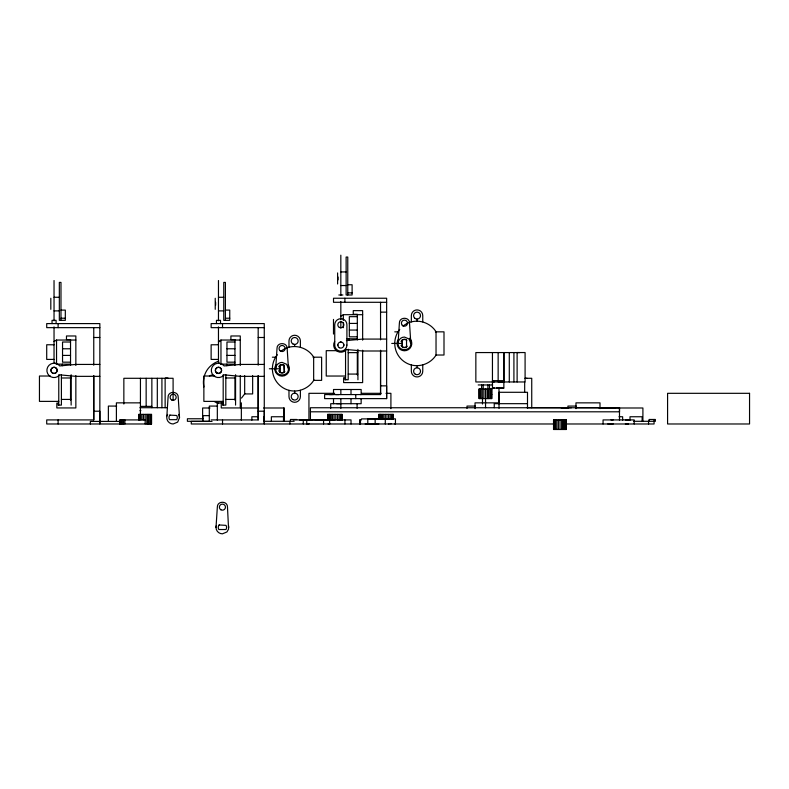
<?xml version="1.0" encoding="UTF-8"?>
<svg xmlns="http://www.w3.org/2000/svg" width="789" height="789" viewBox="0 0 789 789"><rect width="100%" height="100%" fill="white"/><g stroke="black" fill="none" stroke-linecap="round" stroke-linejoin="round"><path stroke-width="1.18" d="M138.785 419.916L138.785 414.393L151.567 414.393L151.567 423.979L46.719 423.979L46.719 419.916L93.763 419.916L93.763 376.047M93.763 365.179L93.763 327.652M211.146 419.916L258.181 419.916L258.181 376.047M258.181 365.179L258.181 327.652M313.42 419.896L306.743 419.906L306.743 423.969L308.351 423.959M323.569 423.969L323.569 419.906M329.654 423.969L329.615 414.393M333.51 403.702L333.51 398.623M333.51 394.569L333.51 389.5L361.155 389.5L361.155 394.569L360.465 394.569M340.858 408.337L340.858 398.623M340.858 394.569L340.858 389.5M344.941 423.969L344.941 419.906M351.026 423.969L351.026 419.906L299.435 419.916M351.006 403.702L351.006 398.632M351.006 394.569L351.006 389.5M367.802 423.949L367.802 418.87L395.447 418.87L395.447 423.949L394.756 423.949M375.16 423.949L375.16 418.87M386.64 302.295L333.51 302.295L333.51 298.242L386.64 298.242L386.64 398.623L324.624 398.623L324.624 394.569L380.545 394.569L380.554 350.701M380.554 339.832L380.545 302.295M385.298 423.949L385.298 418.87M498.983 403.662L498.983 392.291L527.496 392.291L527.496 408.317M310.422 411.799L619.493 411.799L619.493 407.716L619.493 420.32M216.018 527.437L217.34 507.149C217.093 500.63 227.725 500.63 227.479 507.149L228.583 529.094L226.926 531.964L222.409 533.828A6.391 6.391 0 0 1 216.018 527.437L216.235 525.79M275.696 368.798L277.008 348.511C276.761 342.002 287.403 342.002 287.157 348.511L288.478 368.798C288.784 377.014 275.381 377.014 275.696 368.798A6.391 6.391 0 0 1 282.087 362.407L286.604 364.281L288.478 368.798M398.06 343.452L399.382 323.165C399.135 316.645 409.767 316.645 409.521 323.165L410.842 343.452C411.148 351.667 397.755 351.667 398.06 343.452A6.391 6.391 0 0 1 404.451 337.061L408.968 338.935L410.842 343.452M179.527 417.588L177.663 422.105L173.136 423.979A6.391 6.391 0 0 1 166.755 417.588L168.067 397.291C167.82 390.782 178.462 390.782 178.215 397.291L179.527 417.588L178.679 414.393M166.972 415.931L167.603 414.393M241.473 398.11L245.014 393.494M313.992 379.923C309.022 388.435 298.449 392.814 288.912 390.318A22.299 22.299 0 0 1 277.353 354.744M436.366 354.577C431.386 363.088 420.813 367.467 411.276 364.972A22.299 22.299 0 0 1 399.727 329.398M284.868 371.56L284.05 372.191A3.935 3.935 0 0 1 280.115 372.191L279.306 371.56A3.935 3.935 0 0 1 278.675 370.751M407.232 346.213L406.424 346.835A3.935 3.935 0 0 1 402.479 346.835L401.67 346.213A3.935 3.935 0 0 1 401.039 345.395M54.037 341.538L56.542 340.039L75.852 340.039M240.27 340.039L220.969 340.039L218.464 341.538L220.131 341.538M340.828 316.192L343.333 314.693L362.644 314.693M436.366 332.277C431.386 323.776 420.813 319.397 411.276 321.892A22.299 22.299 0 0 0 403.011 326.104M280.647 351.45A22.299 22.299 0 0 1 288.912 347.239C298.449 344.744 309.022 349.123 313.992 357.634M346.41 340.592L362.664 339.083L386.64 339.083M369.844 423.969L370.771 423.969M340.394 342.031L341.193 342.022M513.915 352.565L525.089 352.545L525.089 381.965L475.846 381.965L475.846 352.565L513.915 352.565L513.915 381.965M123.853 404.027L123.853 378.296L173.097 378.286L173.097 400.348M503.668 382.024L498.155 382.034M503.668 388.109L498.155 388.119M360.455 398.632L361.155 398.632L361.145 403.702L330.719 403.702L330.719 408.337M389.145 418.9L361.5 418.9M611.011 419.916L613.211 419.906M388.454 423.969L389.145 423.969M613.211 423.969L607.816 423.979M499.121 388.109L498.835 388.06M328.116 423.969L329.723 423.959M365.179 423.969L366.954 423.969M368.848 423.969L378.868 423.949M340.828 271.929L346.124 271.929M347.771 284.75L352.111 284.75L352.111 294.997L346.124 294.997L346.124 257.056L347.771 257.056L347.771 294.997M340.828 285.539L346.124 285.539M347.771 292.867L352.111 292.867M338.836 294.997L342.89 294.997M54.046 297.275L59.333 297.275M218.464 297.275L223.76 297.275M60.98 310.097L65.319 310.097L65.319 320.344L59.333 320.344L59.333 282.403L60.98 282.403L60.98 320.344M225.398 310.097L229.747 310.097L229.747 320.344L223.76 320.344L223.76 282.403L225.398 282.403L225.398 320.344M54.046 310.886L59.333 310.886M218.464 310.886L223.76 310.886M380.545 312.138L386.64 312.138M357.318 316.665L349.33 316.665L349.33 336.814L357.318 336.814M60.98 318.214L65.319 318.214M225.398 318.214L229.747 318.214M349.33 323.421L357.318 323.421M99.848 327.652L46.719 327.652L46.719 323.589L99.848 323.589L99.858 423.979L99.848 411.207L93.763 411.207M264.266 327.652L211.146 327.652L211.146 323.589L264.266 323.589L264.276 423.979L264.276 411.207L258.181 411.207M349.33 330.058L357.318 330.058M394.756 331.844L398.445 331.844M435.38 331.844L444 331.844L444 355.02L436.031 355.02L436.031 331.844M93.763 337.495L99.848 337.495M258.181 337.495L264.266 337.495M346.795 338.797L357.318 338.797M70.537 342.012L62.538 342.012L62.538 362.171L70.537 362.171M234.954 342.012L226.956 342.012L226.956 362.171L234.954 362.171M391.738 343.432L402.094 343.432M54.037 344.793L46.709 344.754L46.709 359.419L54.037 359.419M218.464 344.754L211.127 344.793L211.127 359.419L218.464 359.419M62.538 348.777L70.537 348.777M226.956 348.777L234.954 348.777M337.1 350.671L326.242 350.671L326.242 376.037L345.552 376.037M386.64 350.997L362.664 350.997L346.41 349.488L345.927 350.119A7.18 7.18 0 0 1 334.635 341.45M348.196 352.634L357.821 352.634M62.538 355.405L70.537 355.405M226.956 355.405L234.954 355.405M272.383 357.19L276.081 357.19M313.016 357.19L321.626 357.19L321.626 380.367L313.657 380.367L313.657 357.19M57.696 364.143L70.537 364.143M218.464 326.893L218.464 362.634L220.969 364.143L234.954 364.143M99.848 364.429L75.882 364.429L59.619 365.938L59.145 365.317A7.18 7.18 0 0 0 48.997 365.317A7.18 7.18 0 0 0 48.997 375.465A7.18 7.18 0 0 0 59.145 375.465L59.619 374.834L75.882 376.353L99.848 376.353M264.266 364.429L240.3 364.429L224.046 365.938L223.563 365.317A7.18 7.18 0 0 0 213.415 365.317A7.18 7.18 0 0 0 213.415 375.465A7.18 7.18 0 0 0 223.563 375.465L224.046 374.834L240.3 376.353L264.266 376.353M269.374 368.779L279.73 368.779M348.196 374.075L357.821 374.075M50.318 376.018L39.45 376.018L39.45 401.384L58.771 401.384M214.736 376.018L203.868 376.018L203.868 401.384L223.188 401.384M61.404 377.98L71.04 377.98M225.822 377.98L235.457 377.98M524.912 378.286L531.737 378.286L531.737 407.706M168.452 378.296L165.138 378.286L165.138 407.706M526.332 378.296L527.091 378.296M492.444 380.653L503.846 380.653M478.203 384.953L492.642 384.953M380.554 385.86L386.64 385.86L386.64 398.623M497.81 388.109L496.843 388.109L497.484 388.109M334.635 393.317L308.943 393.317L308.943 419.482M361.549 393.317L381.126 393.317M386.018 393.317L390.91 393.317L390.91 408.643M329.378 394.569L332.573 394.569M335.66 394.569L338.954 394.569M490.906 394.52L491.803 394.52M61.404 399.421L71.04 399.421M225.822 399.421L235.457 399.421M140.422 402.854L116.397 402.854L116.397 421.415M223.336 402.854L217.33 402.854L217.33 420.261M499.062 402.854L475.037 402.854L475.037 408.653M527.496 403.672L494.249 403.672L494.249 407.745M116.673 406.079L108.369 406.079L108.369 421.415M217.606 406.079L209.302 406.079L209.302 421.415M475.313 406.079L466.999 406.079L466.999 408.436M576.246 406.079L567.932 406.079L567.932 408.436M140.452 406.384L151.863 406.384M139.919 407.706L167.406 407.706M527.19 407.706L571.463 407.735M575.526 407.735L615.44 407.745M619.503 407.745L310.422 407.745L310.422 420.32M210.012 407.992L202.625 407.992L202.625 418.88M240.763 407.992L258.684 407.992M263.556 407.992L284.277 407.992L284.277 421.296M561.265 407.992L568.642 407.992M599.038 407.992L642.907 407.992L642.907 421.296M139.919 410.684L140.906 410.684M208.927 415.635L202.911 415.635L202.911 421.296M257.934 416.75L251.869 416.75L251.869 420.162M619 416.75L622.639 416.75L622.639 420.162M203.394 418.762L187.407 418.762L187.407 421.296L208.927 421.296M296.753 419.472L290.441 419.472L290.441 421.296M293.133 419.916L306.743 419.906M314.505 419.916L334.792 419.896M629.839 419.916L625.381 419.906M145.176 419.916L119.82 419.916L119.82 423.979M361.401 419.916L359.814 419.916L359.814 423.979M263.556 421.296L294.149 421.296M633.646 421.296L655.383 421.296L655.383 419.472L649.081 419.472L649.081 421.296M120.865 421.415L90.35 421.415L90.35 423.979M212.034 421.415L191.283 421.415L191.283 423.979L554.795 423.979M565.654 423.979L654.071 423.979L654.071 419.472M553.543 425.439L554.46 425.439M494.131 382.024L492.454 382.024M336.656 403.702L340.858 403.702M625.381 423.969L628.379 423.979M519.685 352.565L517.12 352.545L517.12 381.965M165.463 378.286L167.692 378.296M498.983 388.08L499.023 408.317M406.808 340.315L406.424 340.02A3.935 3.935 0 0 0 402.479 340.02L401.67 340.651A3.935 3.935 0 0 0 401.039 341.459M228.583 525.79L228.8 527.437M343.836 344.615L343.846 345.404M337.81 344.685L337.82 345.483M303.272 419.906L303.282 423.969M648.548 421.296L648.548 423.979M642.138 421.296L642.138 416.75L630.007 416.75L630.007 420.162M634.198 423.979L634.198 419.916L603.062 419.916L603.062 423.979M599.995 408.653L599.995 402.854L575.97 402.854L575.97 408.653M566.127 419.906L566.127 429.492M565.506 419.906L565.506 429.492M564.51 419.906L564.51 429.492M563.198 419.906L563.198 429.492M562.567 419.906L562.567 429.492M561.669 419.906L561.669 429.492M560.012 419.906L560.012 429.492M558.356 419.906L558.356 429.492M556.807 419.906L556.807 429.492M555.476 419.906L555.476 429.492M554.44 419.906L554.44 429.492M553.779 419.906L553.779 429.492M524.675 381.994L524.675 392.301M509.29 352.565L509.29 381.965M503.915 352.565L503.915 381.965M503.846 352.565L503.865 388.109L492.454 388.089L492.444 352.565M498.145 352.565L498.145 380.653M491.606 388.987L491.606 398.573M490.985 388.987L490.985 398.573M489.989 388.987L489.989 398.573M489.476 384.953L489.476 388.987M488.677 388.987L488.677 398.573M488.036 388.987L488.036 398.573M487.898 384.953L487.898 388.987M487.138 388.987L487.138 398.573M485.541 398.623L485.541 407.745M485.491 388.987L485.491 398.573M483.835 388.987L483.835 398.573M483.193 384.953L483.193 388.987M482.493 397.903L482.493 404.027M482.286 388.987L482.286 398.573M481.606 384.953L481.606 388.987M480.945 388.987L480.945 398.573M479.919 388.987L479.919 398.573M479.219 388.987L479.258 398.573M422.756 321.882L422.756 315.61A5.701 5.701 0 0 0 417.056 309.909A5.701 5.701 0 0 0 411.345 315.61L411.345 321.882M422.756 364.982L422.756 371.244A5.701 5.701 0 0 1 417.056 376.945A5.701 5.701 0 0 1 411.345 371.244L411.345 364.982M417.056 319.081L417.056 321.133M417.056 365.731L417.056 367.782M402.094 340.315L402.094 346.539M393.356 419.186L393.356 414.393L378.779 414.393L378.779 418.811M393.139 414.393L393.139 419.186M392.498 414.393L392.498 419.186M391.482 414.393L391.482 419.186M390.91 423.456L390.91 423.979M390.161 414.393L390.161 419.186M388.622 414.393L388.622 419.186M386.965 414.393L386.965 418.811M385.308 414.393L385.308 418.811M383.77 414.393L383.77 418.811M382.448 414.393L382.448 418.811M381.432 414.393L381.432 418.811M380.653 414.393L380.791 418.811M380.554 350.227L380.545 394.569M380.574 414.393L380.574 418.811M379.637 414.393L379.637 418.811M378.996 414.393L378.996 418.811M362.644 340.158L362.644 310.629L353.265 310.629L353.265 314.278L357.318 314.278L357.318 339.98M362.644 350.217L362.644 382.596L343.629 382.596L343.629 377.734L344.941 377.734L344.941 379.756L348.196 379.756L348.196 349.221M360.484 419.916L360.484 423.979M359.981 419.916L359.981 423.979M357.93 349.379L357.93 379.756M357.318 351.697L357.318 374.883M357.092 403.702L357.092 408.337M355.76 394.569L355.76 398.623M349.182 338.797L349.182 340.375M345.552 349.379L345.552 379.756M344.901 298.242L344.901 302.295M343.333 314.693L343.333 320.472M343.333 322.79L343.333 327.711M342.179 420.379L342.179 414.393L327.603 414.393L327.603 419.916M341.962 414.393L341.962 420.379M341.321 414.393L341.321 420.379M340.828 255.172L340.828 295.441M340.828 301.546L340.828 319.713M340.828 321.557L340.828 327.908M340.306 414.393L340.306 420.379M338.984 414.393L338.984 420.379M338.008 276.988L338.008 279.908M337.603 272.925L337.603 283.981M337.445 414.393L337.445 420.379M335.789 414.393L335.789 419.916M334.132 414.393L334.132 419.916M333.491 319.407L333.491 334.072M332.593 414.393L332.593 419.916M331.272 414.393L331.272 419.916M330.256 414.393L330.256 419.916M329.398 414.393L329.398 419.916M328.461 414.393L328.461 419.916M327.82 414.393L327.82 419.916M308.943 423.456L308.943 423.979M300.382 347.229L300.382 340.956A5.701 5.701 0 0 0 294.682 335.256A5.701 5.701 0 0 0 288.981 340.956L288.981 347.229M300.382 390.328L300.382 396.601A5.701 5.701 0 0 1 294.682 402.301A5.701 5.701 0 0 1 288.981 396.601L288.981 390.328M294.682 344.428L294.682 346.479M294.682 391.078L294.682 393.129M289.908 421.296L289.908 423.979M284.434 371.895L284.05 365.366A3.935 3.935 0 0 0 280.115 365.366L279.306 365.997A3.935 3.935 0 0 0 278.675 366.806M283.823 407.992L283.823 421.296M283.498 421.296L283.498 416.75L271.367 416.75L271.367 421.296M279.73 365.662L279.73 371.895M263.999 416.75L263.999 421.296M258.181 375.584L258.181 419.916M252.648 375.633L252.648 393.928L244.679 393.928L244.679 375.633M241.355 402.854L241.355 420.261M240.27 365.504L240.27 335.976L230.901 335.976L230.901 339.635L234.954 339.635L234.954 365.327M240.27 375.564L240.27 407.943L221.255 407.943L221.255 403.08L222.577 403.08L222.577 405.102L225.822 405.102L225.822 374.568M235.566 374.726L235.566 405.102M234.954 377.043L234.954 400.23M226.818 364.143L226.818 365.721M223.188 374.726L223.188 405.102M222.528 323.589L222.528 327.652M222.528 419.916L222.528 423.979M220.969 340.039L220.969 364.143M220.525 323.589L220.525 320.344L216.462 320.344L216.462 323.589M218.464 280.519L218.464 320.798M215.644 302.335L215.644 305.254M215.239 298.272L215.239 309.327M161.923 378.296L161.923 407.706M157.307 378.296L157.307 407.706M151.863 378.296L151.863 407.706M151.35 414.393L151.35 423.979M150.719 414.393L150.719 423.979M149.703 414.393L149.703 423.979M148.371 414.393L148.371 423.979M147.74 414.393L147.74 423.979M146.833 414.393L146.833 423.979M146.152 378.296L146.152 406.384M145.176 414.393L145.176 423.979M143.529 414.393L143.529 419.916M141.981 414.393L141.981 419.916M140.659 414.393L140.659 419.916M140.452 378.296L140.422 414.462M139.643 414.393L139.643 419.916M139.002 414.393L139.002 419.916M124.889 419.916L124.889 423.979M123.577 419.916L123.577 423.979M122.354 419.916L122.354 423.979M121.299 419.916L121.299 423.979M120.5 419.916L120.5 423.979M119.987 419.916L119.987 423.979M93.763 375.584L93.763 419.916M75.852 365.504L75.852 335.976L66.473 335.976L66.473 339.635L70.537 339.635L70.537 365.327M75.852 375.564L75.852 407.943L56.838 407.943L56.838 403.08L58.159 403.08L58.159 405.102L61.404 405.102L61.404 374.568M71.138 374.726L71.138 405.102M70.537 377.043L70.537 400.23M62.4 364.143L62.4 365.721M58.771 374.726L58.771 405.102M58.11 323.589L58.11 327.652M58.11 419.916L58.11 423.979M56.542 340.039L56.542 364.143L54.037 362.634L54.037 326.893M56.098 323.589L56.098 320.344L52.044 320.344L52.044 323.589M54.037 280.519L54.037 320.798M50.812 298.272L50.812 309.327M409.649 338.234A7.348 7.348 0 0 1 410.073 348.156A7.348 7.348 0 0 1 400.24 349.448A7.348 7.348 0 0 1 398.09 339.753M288.449 365.11A7.348 7.348 0 0 1 282.087 376.126A7.348 7.348 0 0 1 275.726 365.11M209.43 375.978A7.348 7.348 0 0 1 213.109 374.992M218.819 403.554A22.299 22.299 0 0 1 214.559 401.65M203.897 386.985A22.299 22.299 0 0 1 203.897 377.694M204.164 376.57A22.299 22.299 0 0 1 218.819 361.135M169.911 415.034L169.546 415.507A4.152 4.152 0 0 0 169.546 419.659L176.736 419.659A4.152 4.152 0 0 0 176.736 415.507L169.911 415.113M219.184 524.882L218.809 525.366A4.152 4.152 0 0 0 218.809 529.518L226.009 529.518A4.152 4.152 0 0 0 226.009 525.366L219.184 524.961M280.006 365.208L280.006 372.398A4.152 4.152 0 0 0 284.158 372.398L284.158 365.208A4.152 4.152 0 0 0 280.006 365.208M402.37 339.862L402.37 347.052A4.152 4.152 0 0 0 406.532 347.052L406.532 339.862A4.152 4.152 0 0 0 402.37 339.862M54.402 367.378L53.603 367.388A3.048 3.048 0 0 0 51.019 370.031L51.029 370.83A3.048 3.048 0 0 0 57.064 370.761L57.055 369.962A3.048 3.048 0 0 0 54.402 367.378M218.819 367.378L218.03 367.388A3.048 3.048 0 0 0 215.436 370.031L215.446 370.83A3.048 3.048 0 0 0 221.482 370.761L221.472 369.962A3.048 3.048 0 0 0 218.819 367.378M492.652 388.06L494.131 388.119L492.652 388.06M491.803 388.987L479.022 388.987L479.022 398.573L491.803 398.573L491.803 388.987M749.55 393.317L667.583 393.317L667.583 423.979L749.55 423.979L749.55 393.317M566.324 419.906L553.543 419.906L553.543 429.492L566.324 429.492L566.324 419.906M346.913 345.069L346.913 324.782A6.085 6.085 0 0 0 340.828 318.697A6.085 6.085 0 0 0 334.743 324.782L334.743 345.069A6.085 6.085 0 0 0 340.828 351.164A6.085 6.085 0 0 0 346.913 345.069M339.309 347.712A3.048 3.048 0 0 0 343.876 345.069A3.048 3.048 0 0 0 339.309 342.436A3.048 3.048 0 0 0 339.309 347.712M339.309 327.415A3.048 3.048 0 0 0 343.876 324.782A3.048 3.048 0 0 0 339.309 322.149A3.048 3.048 0 0 0 339.309 327.415M415.32 374.252A3.472 3.472 0 0 0 420.517 371.244A3.472 3.472 0 0 0 415.32 368.246A3.472 3.472 0 0 0 415.32 374.252M414.6 318.066A3.472 3.472 0 0 0 420.399 316.507A3.472 3.472 0 0 0 416.158 312.257A3.472 3.472 0 0 0 414.6 318.066M402.301 325.315A3.048 3.048 0 0 0 407.39 323.954A3.048 3.048 0 0 0 403.662 320.226A3.048 3.048 0 0 0 402.301 325.315M279.937 350.661A3.048 3.048 0 0 0 285.026 349.3A3.048 3.048 0 0 0 281.298 345.572A3.048 3.048 0 0 0 279.937 350.661M171.617 399.934A3.048 3.048 0 0 0 176.184 397.291A3.048 3.048 0 0 0 171.617 394.658A3.048 3.048 0 0 0 171.617 399.934M220.89 509.783A3.048 3.048 0 0 0 225.457 507.149A3.048 3.048 0 0 0 220.89 504.516A3.048 3.048 0 0 0 220.89 509.783M292.946 399.599A3.472 3.472 0 0 0 298.153 396.601A3.472 3.472 0 0 0 292.946 393.593A3.472 3.472 0 0 0 292.946 399.599M292.946 343.965A3.472 3.472 0 0 0 298.153 340.956A3.472 3.472 0 0 0 292.946 337.958A3.472 3.472 0 0 0 292.946 343.965M216.926 373.089A3.117 3.117 0 0 0 221.61 370.386A3.117 3.117 0 0 0 216.926 367.684A3.117 3.117 0 0 0 216.926 373.089M52.508 373.089A3.117 3.117 0 0 0 57.183 370.386A3.117 3.117 0 0 0 52.508 367.684A3.117 3.117 0 0 0 52.508 373.089"/></g></svg>
